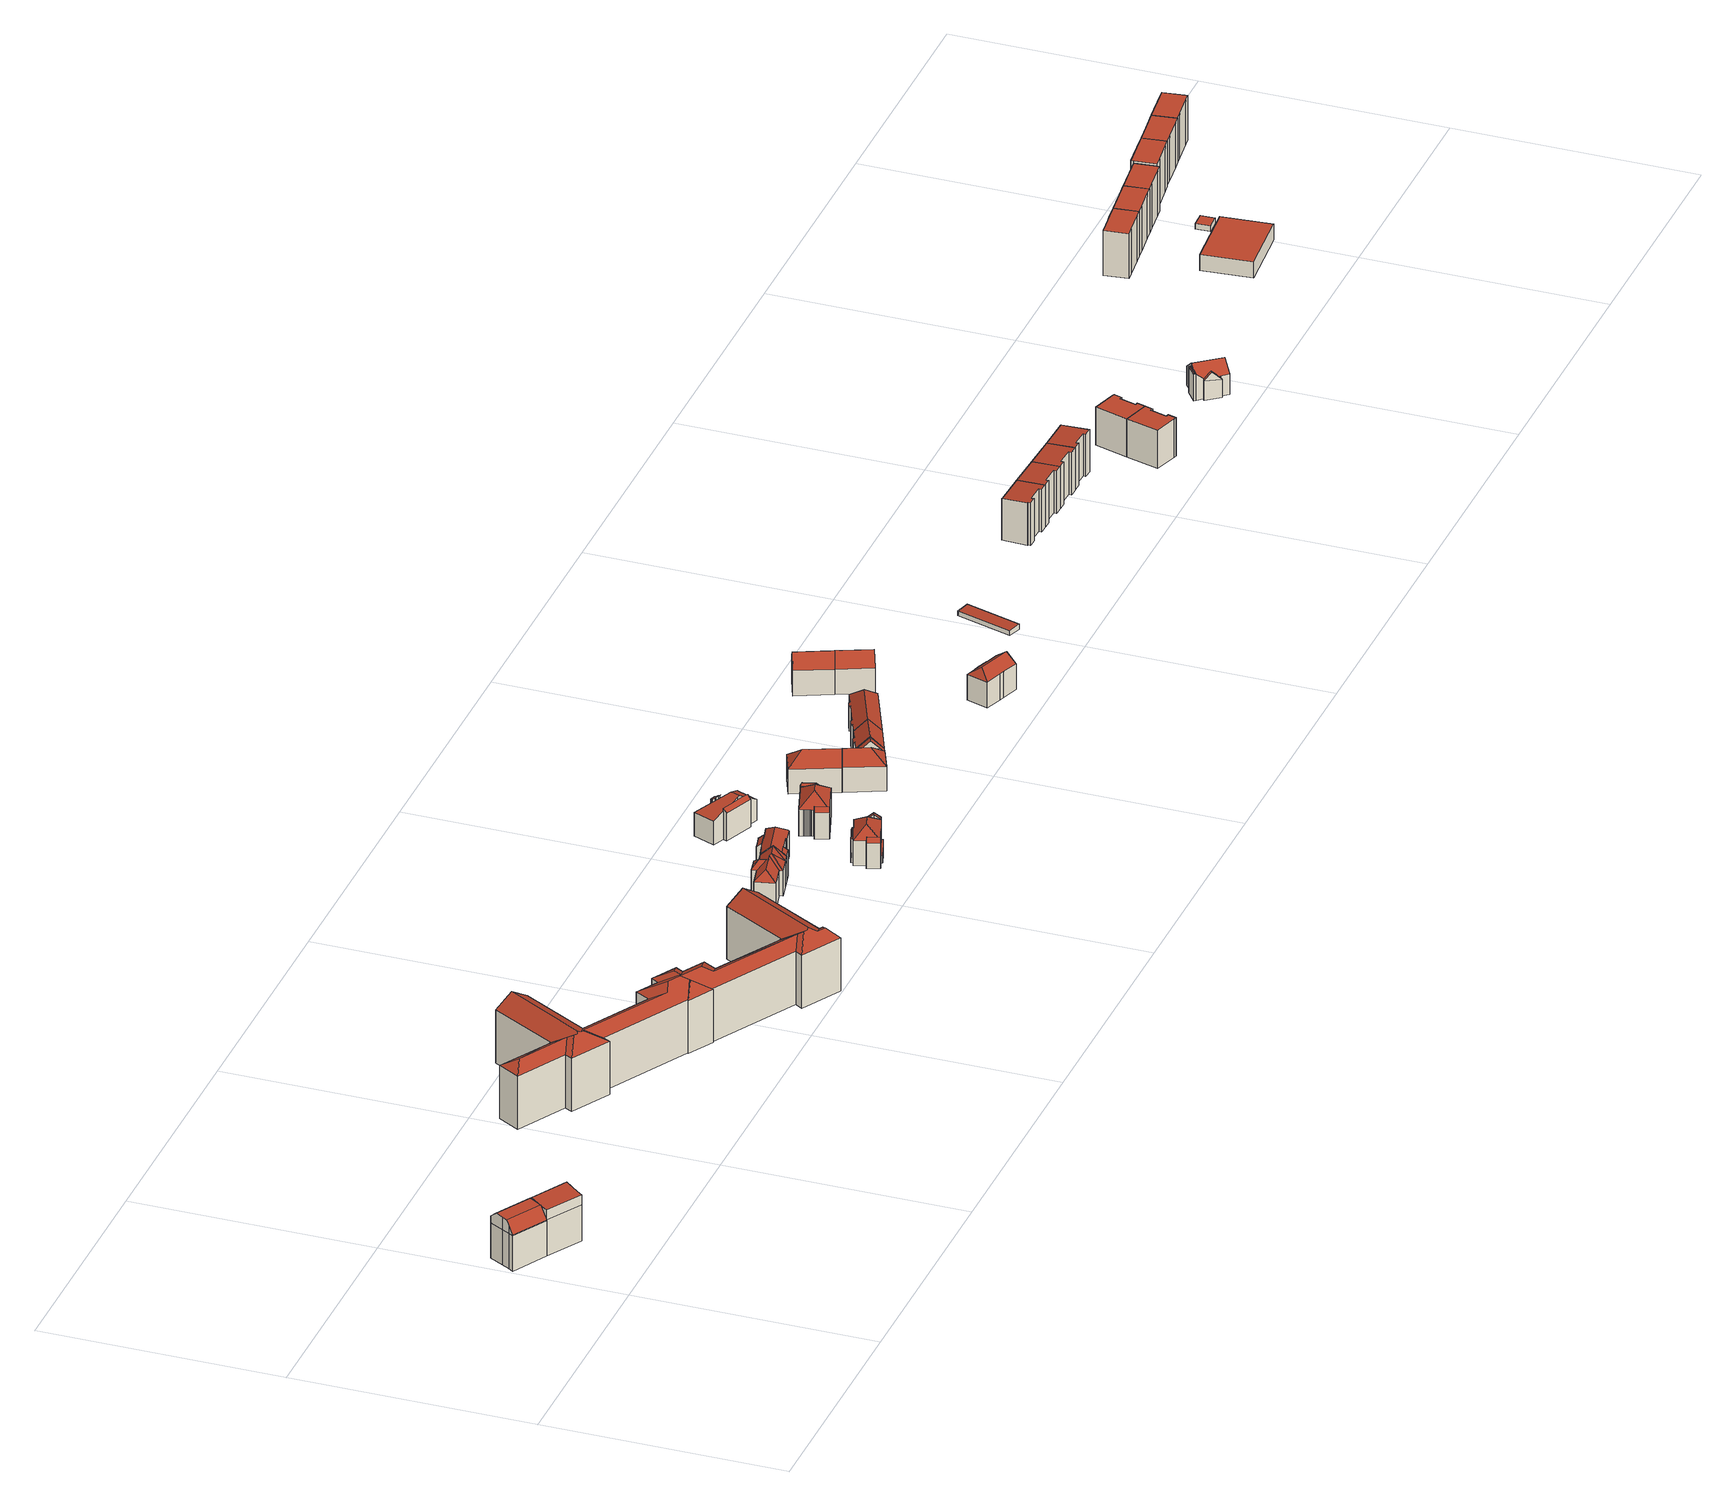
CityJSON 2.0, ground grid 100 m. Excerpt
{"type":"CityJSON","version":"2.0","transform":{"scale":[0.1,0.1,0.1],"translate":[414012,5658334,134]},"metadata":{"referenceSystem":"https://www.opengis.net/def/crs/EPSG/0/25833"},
"CityObjects":{
"building1":{"type":"Building","attributes":{"Dachtyp_tdc":"tdcFreeFormRoof","Gemeindeschluessel":14612000,"Dachneigung":1.43,"QualitaetDacherkennung":47,"Geometrietyp2DReferenz":"3000","measuredHeight":20.87,"function":"31001_9998","roofType":"5000"},"geometry":[{"type":"Solid","lod":"2","boundaries":[[[[0,1,2,3]],[[1,4,5,2]],[[4,6,7,5]],[[6,8,9,7]],[[8,10,11,9]],[[10,12,13,11]],[[12,14,15,13]],[[14,16,17,15]],[[16,18,19,17]],[[18,20,21,19]],[[20,22,23,21]],[[22,24,25,23]],[[24,26,27,25]],[[26,28,29,27]],[[28,30,31,29]],[[30,0,3,31]],[[32,33,34,35,36,37]],[[38,39,40,12,41,42,43,44,45,46,47]],[[48,46,45,49,34,33]],[[0,35,34,49,1]],[[1,49,45,44,4]],[[22,48,33,24]],[[20,47,46,48,22]],[[18,38,47,20]],[[4,44,43,6]],[[6,43,42,8]],[[8,42,41,10]],[[10,41,12]],[[12,40,14]],[[14,40,39,16]],[[16,39,38,18]],[[28,37,36,30]],[[26,32,37,28]],[[30,36,35,0]],[[24,33,32,26]],[[3,2,5,7,9,11,13,15,17,19,21,23,25,27,29,31]]]],"semantics":{"surfaces":[{"type":"WallSurface"},{"type":"RoofSurface"},{"type":"GroundSurface"}],"values":[[0,0,0,0,0,0,0,0,0,0,0,0,0,0,0,0,1,1,1,0,0,0,0,0,0,0,0,0,0,0,0,0,0,0,0,2]]}}]},
"building2":{"type":"Building","attributes":{"Gemeindeschluessel":14612000,"Dachtyp_tdc":"tdcFreeFormRoof","Dachneigung":10.33,"QualitaetDacherkennung":29,"Geometrietyp2DReferenz":"3000","measuredHeight":21.63,"function":"31001_9998","roofType":"5000"},"geometry":[{"type":"Solid","lod":"2","boundaries":[[[[50,51,52,53]],[[51,54,55,52]],[[54,56,57,55]],[[56,58,59,57]],[[58,60,29,59]],[[60,61,27,29]],[[61,62,21,27]],[[62,63,64,21]],[[63,65,66,64]],[[65,67,68,66]],[[67,69,70,68]],[[69,71,72,70]],[[71,50,53,72]],[[73,74,75,76,77,78]],[[79,80,81,69,82,83,84,85,76,75,86]],[[51,79,86,54]],[[54,86,75,74,56]],[[61,77,76,85,62]],[[62,85,84,63]],[[63,84,83,65]],[[65,83,82,67]],[[67,82,69]],[[69,81,71]],[[71,81,80,50]],[[50,80,79,51]],[[60,78,77,61]],[[58,73,78,60]],[[56,74,73,58]],[[53,52,55,57,59,29,27,21,64,66,68,70,72]]]],"semantics":{"surfaces":[{"type":"WallSurface"},{"type":"RoofSurface"},{"type":"GroundSurface"}],"values":[[0,0,0,0,0,0,0,0,0,0,0,0,0,1,1,0,0,0,0,0,0,0,0,0,0,0,0,0,2]]}}]},
"building3":{"type":"Building","attributes":{"name":"Landesamt für Steuern und Finanzen","Dachtyp_tdc":"tdcFreeFormRoof","Gemeindeschluessel":14612000,"Dachneigung":31.59,"QualitaetDacherkennung":10,"Geometrietyp2DReferenz":"3000","measuredHeight":28.36,"function":"31001_3010","roofType":"5000"},"geometry":[{"type":"Solid","lod":"2","boundaries":[[[[87,88,89,90]],[[88,91,92,89]],[[91,93,94,92]],[[93,95,96,94]],[[95,97,98,96]],[[97,99,100,98]],[[99,101,102,100]],[[101,103,104,102]],[[103,105,106,104]],[[105,107,108,106]],[[107,109,110,108]],[[109,111,112,110]],[[111,113,114,112]],[[113,115,116,114]],[[115,117,118,116]],[[117,119,120,118]],[[119,121,122,120]],[[121,123,124,122]],[[123,125,126,124]],[[125,127,128,126]],[[127,129,130,128]],[[129,131,132,130]],[[131,133,134,132]],[[133,135,136,134]],[[135,137,138,136]],[[137,139,140,138]],[[139,141,142,140]],[[141,143,144,142]],[[143,145,146,144]],[[145,147,148,146]],[[147,149,150,148]],[[149,87,90,150]],[[151,152,153,149,147]],[[151,154,155]],[[147,154,151]],[[145,154,147]],[[145,156,154]],[[156,145,143]],[[156,143,141]],[[154,156,141,139]],[[155,154,139,137]],[[157,158,152,151,155,137,135]],[[159,157,135,133]],[[160,161,162,163,164,159,133,131]],[[165,160,131,129]],[[165,129,127]],[[161,160,165,127,125]],[[166,167,168,161,125,123]],[[169,166,123,121]],[[170,171,172,173,169,121,119]],[[170,119,117]],[[171,170,117,115]],[[174,172,171,115,113]],[[174,113,111]],[[173,172,174,111,109]],[[173,166,169]],[[109,166,173]],[[107,166,109]],[[105,166,107]],[[166,105,167]],[[168,167,105,103]],[[162,161,168,103,101]],[[175,176,162,101,99]],[[175,99,97]],[[176,175,97,95]],[[163,162,176,95,93]],[[164,163,93,91]],[[158,157,159,164,91,88]],[[153,152,158,88,87]],[[153,87,149]],[[90,89,92,94,96,98,100,102,104,106,108,110,112,114,116,118,120,122,124,126,128,130,132,134,136,138,140,142,144,146,148,150]]]],"semantics":{"surfaces":[{"type":"WallSurface"},{"type":"RoofSurface"},{"type":"GroundSurface"}],"values":[[0,0,0,0,0,0,0,0,0,0,0,0,0,0,0,0,0,0,0,0,0,0,0,0,0,0,0,0,0,0,0,0,1,1,1,1,1,1,1,1,1,1,1,1,1,1,1,1,1,1,1,1,1,0,1,1,1,1,1,1,1,1,1,1,1,1,1,1,1,0,2]]}}]},
"building4":{"type":"Building","attributes":{"Dachtyp_tdc":"tdcFreeFormRoof","Gemeindeschluessel":14612000,"Dachneigung":41.28,"QualitaetDacherkennung":64,"Geometrietyp2DReferenz":"3000","measuredHeight":15.31,"function":"31001_9998","roofType":"5000"},"geometry":[{"type":"Solid","lod":"2","boundaries":[[[[177,178,179,180]],[[178,181,182,179]],[[181,183,184,182]],[[183,185,186,184]],[[185,187,188,186]],[[187,189,190,188]],[[189,191,192,190]],[[191,193,194,192]],[[193,195,196,194]],[[195,197,198,196]],[[197,199,200,198]],[[199,177,180,200]],[[201,202,203,199,197]],[[204,201,197,195]],[[205,193,191]],[[204,193,205]],[[193,204,195]],[[205,191,189]],[[202,201,204,205,189,187]],[[206,207,202,187,185]],[[183,206,185]],[[206,183,181]],[[207,206,181,178]],[[203,202,207,178,177]],[[203,177,199]],[[180,179,182,184,186,188,190,192,194,196,198,200]]]],"semantics":{"surfaces":[{"type":"WallSurface"},{"type":"RoofSurface"},{"type":"GroundSurface"}],"values":[[0,0,0,0,0,0,0,0,0,0,0,0,1,1,1,1,1,0,1,1,1,1,1,1,1,2]]}}]},
"building5":{"type":"Building","attributes":{"Gemeindeschluessel":14612000,"Geometrietyp2DReferenz":"3000","function":"31001_9998","roofType":"9999"},"children":["building5-1","building5-2","building5-3"]},
"building5-1":{"type":"BuildingPart","attributes":{"Dachtyp_tdc":"tdcPolyFlatRoof","Dachneigung":38.01,"QualitaetDacherkennung":44,"Geometrietyp2DReferenz":"3000","measuredHeight":12.71,"roofType":"2100"},"parents":["building5"],"geometry":[{"type":"MultiSurface","lod":"2","boundaries":[[[208,209,210,211,212]],[[213,214,215,216,217]],[[214,208,212,215]],[[214,213,209,208]],[[212,211,216,215]]],"semantics":{"surfaces":[{"type":"WallSurface"},{"type":"RoofSurface"},{"type":"GroundSurface"}],"values":[0,0,0,1,2]}}]},
"building5-2":{"type":"BuildingPart","attributes":{"Dachtyp_tdc":"tdcPolyFlatRoof","Dachneigung":38.91,"QualitaetDacherkennung":38,"Geometrietyp2DReferenz":"3000","measuredHeight":12.94,"roofType":"2100"},"parents":["building5"],"geometry":[{"type":"MultiSurface","lod":"2","boundaries":[[[218,219,220,221]],[[219,222,223,220]],[[222,224,225,223]],[[224,226,227,228,225]],[[229,218,221,230,231]],[[229,226,224,222,219,218]],[[221,220,223,225,228,230]]],"semantics":{"surfaces":[{"type":"WallSurface"},{"type":"RoofSurface"},{"type":"GroundSurface"}],"values":[0,0,0,0,0,1,2]}}]},
"building5-3":{"type":"BuildingPart","attributes":{"Dachtyp_tdc":"tdcHipAndGableRoof","Dachneigung":39.4,"QualitaetDacherkennung":62,"Geometrietyp2DReferenz":"3000","measuredHeight":14.79,"roofType":"5000"},"parents":["building5"],"geometry":[{"type":"MultiSurface","lod":"2","boundaries":[[[232,217,216,233]],[[210,234,235,211]],[[234,236,237,235]],[[236,231,230,237]],[[227,238,239,228]],[[238,240,241,239]],[[240,242,243,241]],[[242,244,245,243]],[[244,232,233,245]],[[240,238,246]],[[238,227,231,236,234,246]],[[234,210,217,232,244,242,240,246]],[[233,216,211,235,237,230,228,239,241,243,245]]],"semantics":{"surfaces":[{"type":"WallSurface"},{"type":"RoofSurface"},{"type":"GroundSurface"}],"values":[0,0,0,0,0,0,0,0,0,1,1,1,2]}}]},
"building6":{"type":"Building","attributes":{"Gemeindeschluessel":14612000,"Geometrietyp2DReferenz":"3000","function":"31001_9998","roofType":"9999"},"children":["building6-1","building6-2","building6-3","building6-4","building6-5"]},
"building6-1":{"type":"BuildingPart","attributes":{"Dachtyp_tdc":"tdcHipRoof","Dachneigung":39.83,"QualitaetDacherkennung":66,"Geometrietyp2DReferenz":"3000","measuredHeight":15.08,"roofType":"3200"},"parents":["building6"],"geometry":[{"type":"MultiSurface","lod":"2","boundaries":[[[247,248,249,250,251]],[[248,252,253,249]],[[252,254,255,253]],[[256,257,258,259]],[[257,260,261,258]],[[260,262,261]],[[263,264,254,252,265]],[[257,256,266,267]],[[252,248,247,260,257,267,265]],[[266,268,263,265,267]],[[250,249,253,255,269,270,271,272,259,258,261]]],"semantics":{"surfaces":[{"type":"WallSurface"},{"type":"RoofSurface"},{"type":"GroundSurface"}],"values":[0,0,0,0,0,0,1,1,1,1,2]}}]},
"building6-2":{"type":"BuildingPart","attributes":{"Dachtyp_tdc":"tdcGableRoof","Dachneigung":37.74,"QualitaetDacherkennung":43,"Geometrietyp2DReferenz":"3000","measuredHeight":12.99,"roofType":"3100"},"parents":["building6"],"geometry":[{"type":"MultiSurface","lod":"2","boundaries":[[[273,274,275,255,254]],[[274,276,277,275]],[[276,278,279,277]],[[278,280,270,279]],[[276,274,273,281]],[[281,280,278,276]],[[269,255,275,277,279,270]]],"semantics":{"surfaces":[{"type":"WallSurface"},{"type":"RoofSurface"},{"type":"GroundSurface"}],"values":[0,0,0,0,1,1,2]}}]},
"building6-3":{"type":"BuildingPart","attributes":{"Dachtyp_tdc":"tdcFreeFormRoof","Dachneigung":72.85,"QualitaetDacherkennung":16,"Geometrietyp2DReferenz":"3000","measuredHeight":11.17,"roofType":"5000"},"parents":["building6"],"geometry":[{"type":"MultiSurface","lod":"2","boundaries":[[[262,282,283,261]],[[282,284,285,283]],[[284,286,287,285]],[[286,251,250,287]],[[288,251,286]],[[286,284,282,289,288]],[[289,282,262]],[[288,289,262,251]],[[283,285,287,250,261]]],"semantics":{"surfaces":[{"type":"WallSurface"},{"type":"RoofSurface"},{"type":"GroundSurface"}],"values":[0,0,0,0,1,1,1,1,2]}}]},
"building6-4":{"type":"BuildingPart","attributes":{"Dachtyp_tdc":"tdcPolyFlatRoof","Dachneigung":0,"QualitaetDacherkennung":0,"Geometrietyp2DReferenz":"3000","measuredHeight":3.04,"roofType":"9999"},"parents":["building6"],"geometry":[{"type":"MultiSurface","lod":"2","boundaries":[[[290,291,292,293,294,295]],[[295,294,296,270]],[[294,293,297,296]],[[293,292,298,297]],[[292,291,299,298]],[[291,290,271,299]],[[296,297,298,299,271,270]],[[290,295,270,271]]],"semantics":{"surfaces":[{"type":"RoofSurface"},{"type":"WallSurface"},{"type":"GroundSurface"},{"type":"ClosureSurface","isClosure":"1","QuelleClosure":"LoD1Solid"}],"values":[0,1,1,1,1,1,2,3]}}]},
"building6-5":{"type":"BuildingPart","attributes":{"Dachtyp_tdc":"tdcPolyFlatRoof","Dachneigung":38.63,"QualitaetDacherkennung":34,"Geometrietyp2DReferenz":"3000","measuredHeight":13.8,"roofType":"2100"},"parents":["building6"],"geometry":[{"type":"MultiSurface","lod":"2","boundaries":[[[300,301,256,259,302]],[[303,271,290,268]],[[303,304,305,271]],[[304,300,302,305]],[[304,303,306,301,300]],[[302,259,272,271,305]]],"semantics":{"surfaces":[{"type":"WallSurface"},{"type":"RoofSurface"},{"type":"GroundSurface"}],"values":[0,0,0,0,1,2]}}]},
"building7":{"type":"Building","attributes":{"Gemeindeschluessel":14612000,"Geometrietyp2DReferenz":"3000","function":"31001_9998","roofType":"9999"},"children":["building7-1","building7-2","building7-3"]},
"building7-1":{"type":"BuildingPart","attributes":{"Dachtyp_tdc":"tdcPolyFlatRoof","Dachneigung":26.16,"QualitaetDacherkennung":29,"Geometrietyp2DReferenz":"3000","measuredHeight":11.29,"roofType":"2100"},"parents":["building7"],"geometry":[{"type":"MultiSurface","lod":"2","boundaries":[[[307,308,309,310]],[[308,311,312,309]],[[311,313,314,312]],[[313,315,316,314]],[[315,317,318,316]],[[317,319,320,318]],[[319,321,322,320]],[[323,324,325]],[[307,321,323,321,319,317,315,313,311,308,307,326]],[[310,309,312,314,316,318,320,322,325,322,310,327]]],"semantics":{"surfaces":[{"type":"WallSurface"},{"type":"RoofSurface"},{"type":"GroundSurface"}],"values":[0,0,0,0,0,0,0,0,1,2]}}]},
"building7-2":{"type":"BuildingPart","attributes":{"Dachtyp_tdc":"tdcHipAndGableRoof","Dachneigung":18.27,"QualitaetDacherkennung":18,"Geometrietyp2DReferenz":"3000","measuredHeight":15.02,"roofType":"5000"},"parents":["building7"],"geometry":[{"type":"MultiSurface","lod":"2","boundaries":[[[328,329,330,331]],[[329,332,333,330]],[[334,335,336,337]],[[335,338,339,336]],[[338,340,327,339]],[[324,341,342,325]],[[341,343,344,342]],[[343,345,346,344]],[[345,328,331,346]],[[341,324,347,348,340,338,349]],[[338,335,334,350,351,349]],[[351,352,332,329,328,345,343,341,349]],[[331,330,333,353,337,336,339,327,310,322,325,342,344,346]]],"semantics":{"surfaces":[{"type":"WallSurface"},{"type":"RoofSurface"},{"type":"GroundSurface"}],"values":[0,0,0,0,0,0,0,0,0,1,1,1,2]}}]},
"building7-3":{"type":"BuildingPart","attributes":{"Dachtyp_tdc":"tdcPolyFlatRoof","Dachneigung":45.71,"QualitaetDacherkennung":44,"Geometrietyp2DReferenz":"3000","measuredHeight":13.52,"roofType":"2100"},"parents":["building7"],"geometry":[{"type":"MultiSurface","lod":"2","boundaries":[[[354,355,356,333,332]],[[355,357,358,356]],[[357,359,334,337,358]],[[359,357,355,354,352,360,350]],[[333,356,358,337,353]]],"semantics":{"surfaces":[{"type":"WallSurface"},{"type":"RoofSurface"},{"type":"GroundSurface"}],"values":[0,0,0,1,2]}}]},
"building8":{"type":"Building","attributes":{"Gemeindeschluessel":14612000,"Geometrietyp2DReferenz":"3000","function":"31001_9998","roofType":"9999"},"children":["building8-1","building8-2","building8-3"]},
"building8-1":{"type":"BuildingPart","attributes":{"Dachtyp_tdc":"tdcHipRoof","Dachneigung":40.95,"QualitaetDacherkennung":62,"Geometrietyp2DReferenz":"3000","measuredHeight":16.33,"roofType":"3200"},"parents":["building8"],"geometry":[{"type":"MultiSurface","lod":"2","boundaries":[[[361,362,363,364]],[[362,365,366,363]],[[367,368,369,370]],[[368,371,372,369]],[[371,373,374,372]],[[373,375,376,374]],[[375,377,378,376]],[[377,379,380,378]],[[379,381,382,380]],[[381,383,384,382]],[[383,385,386,384]],[[385,387,388,386]],[[387,389,390,388]],[[362,361,389,391]],[[383,381,379,377,375,373,371,368,367,365,392]],[[389,387,385,383,392,391]],[[365,362,391,392]],[[390,364,363,366,370,369,372,374,376,378,380,382,384,386,388]]],"semantics":{"surfaces":[{"type":"WallSurface"},{"type":"RoofSurface"},{"type":"GroundSurface"}],"values":[0,0,0,0,0,0,0,0,0,0,0,0,0,1,1,1,1,2]}}]},
"building8-2":{"type":"BuildingPart","attributes":{"Dachtyp_tdc":"tdcPolyFlatRoof","Dachneigung":38.56,"QualitaetDacherkennung":38,"Geometrietyp2DReferenz":"3000","measuredHeight":12.92,"roofType":"2100"},"parents":["building8"],"geometry":[{"type":"MultiSurface","lod":"2","boundaries":[[[393,394,395,396]],[[394,397,398,395]],[[397,399,367,370,398]],[[400,393,396,366,365]],[[400,399,397,394,393]],[[396,395,398,370,366]]],"semantics":{"surfaces":[{"type":"WallSurface"},{"type":"RoofSurface"},{"type":"GroundSurface"}],"values":[0,0,0,0,1,2]}}]},
"building8-3":{"type":"BuildingPart","attributes":{"Dachtyp_tdc":"tdcFreeFormRoof","Dachneigung":59.11,"QualitaetDacherkennung":22,"Geometrietyp2DReferenz":"3000","measuredHeight":13.01,"roofType":"5000"},"parents":["building8"],"geometry":[{"type":"MultiSurface","lod":"2","boundaries":[[[401,402,403,404]],[[402,405,361,364,403]],[[406,390,389]],[[406,401,404,390]],[[405,402,407]],[[402,401,408,407]],[[401,406,408]],[[406,405,407,408]],[[404,403,364,390]]],"semantics":{"surfaces":[{"type":"WallSurface"},{"type":"RoofSurface"},{"type":"GroundSurface"}],"values":[0,0,0,0,1,1,1,1,2]}}]},
"building9":{"type":"Building","attributes":{"Dachtyp_tdc":"tdcHipAndGableRoof","Gemeindeschluessel":14612000,"Dachneigung":44.02,"QualitaetDacherkennung":70,"Geometrietyp2DReferenz":"3000","measuredHeight":15.99,"function":"31001_9998","roofType":"5000"},"geometry":[{"type":"Solid","lod":"2","boundaries":[[[[409,410,411,412]],[[410,413,414,411]],[[413,415,416,414]],[[415,417,418,416]],[[417,419,420,418]],[[419,409,412,420]],[[415,413,421]],[[413,410,409,421]],[[409,419,417,415,421]],[[412,411,414,416,418,420]]]],"semantics":{"surfaces":[{"type":"WallSurface"},{"type":"RoofSurface"},{"type":"GroundSurface"}],"values":[[0,0,0,0,0,0,1,1,1,2]]}}]},
"building10":{"type":"Building","attributes":{"Gemeindeschluessel":14612000,"Geometrietyp2DReferenz":"3000","function":"31001_9998","roofType":"9999"},"children":["building10-1","building10-2"]},
"building10-1":{"type":"BuildingPart","attributes":{"Dachtyp_tdc":"tdcHipAndGableRoof","Dachneigung":44.22,"QualitaetDacherkennung":65,"Geometrietyp2DReferenz":"3000","measuredHeight":16.03,"roofType":"5000"},"parents":["building10"],"geometry":[{"type":"MultiSurface","lod":"2","boundaries":[[[422,423,424,425]],[[423,426,427,424]],[[426,428,429,427]],[[428,430,431,432,429]],[[433,434,435,436,437]],[[434,438,439,435]],[[438,409,440,439]],[[409,422,425,440]],[[434,433,441]],[[433,442,443,430,428,426,423,422,409,441]],[[409,438,434,441]],[[425,424,427,429,432,436,435,439,440]]],"semantics":{"surfaces":[{"type":"WallSurface"},{"type":"RoofSurface"},{"type":"GroundSurface"}],"values":[0,0,0,0,0,0,0,0,1,1,1,2]}}]},
"building10-2":{"type":"BuildingPart","attributes":{"Dachtyp_tdc":"tdcGableRoof","Dachneigung":44.18,"QualitaetDacherkennung":65,"Geometrietyp2DReferenz":"3000","measuredHeight":16.02,"roofType":"3100"},"parents":["building10"],"geometry":[{"type":"MultiSurface","lod":"2","boundaries":[[[431,444,445,432]],[[444,446,447,445]],[[446,437,436,447]],[[446,444,448]],[[444,431,443,449,448]],[[437,446,448,449,442]],[[432,445,447,436]]],"semantics":{"surfaces":[{"type":"WallSurface"},{"type":"RoofSurface"},{"type":"GroundSurface"}],"values":[0,0,0,0,1,1,2]}}]},
"building11":{"type":"Building","attributes":{"Dachtyp_tdc":"tdcGableRoof","Gemeindeschluessel":14612000,"Dachneigung":44.19,"QualitaetDacherkennung":74,"Geometrietyp2DReferenz":"3000","measuredHeight":16.02,"function":"31001_9998","roofType":"3100"},"geometry":[{"type":"Solid","lod":"2","boundaries":[[[[446,450,451,447]],[[452,453,454,455,456,457,458,459,450]],[[450,446,460,452]],[[451,445,461,462,463,464,465,466,467,468,447]],[[450,459,445,451]],[[459,458,461,445]],[[458,457,462,461]],[[457,456,463,462]],[[456,455,464,463]],[[455,454,465,464]],[[454,453,466,465]],[[453,452,467,466]],[[452,460,468,467]],[[460,446,447,468]]]],"semantics":{"surfaces":[{"type":"WallSurface"},{"type":"RoofSurface"},{"type":"GroundSurface"}],"values":[[0,1,1,2,0,0,0,0,0,0,0,0,0,0]]}}]},
"building12":{"type":"Building","attributes":{"Dachtyp_tdc":"tdcHipAndGableRoof","Gemeindeschluessel":14612000,"Dachneigung":44.49,"QualitaetDacherkennung":75,"Geometrietyp2DReferenz":"3000","measuredHeight":15.92,"function":"31001_9998","roofType":"5000"},"geometry":[{"type":"Solid","lod":"2","boundaries":[[[[453,469,470,471]],[[469,472,473,470]],[[472,474,475,473]],[[474,476,477,475]],[[476,478,479,477]],[[478,480,481,479]],[[480,482,483,481]],[[482,484,485,483]],[[484,486,487,485]],[[486,488,489,487]],[[488,460,490,489]],[[460,452,491,490]],[[452,453,471,491]],[[488,486,492]],[[486,484,482,480,478,476,474,472,469,453,452,492]],[[452,460,488,492]],[[471,470,473,475,477,479,481,483,485,487,489,490,491]]]],"semantics":{"surfaces":[{"type":"WallSurface"},{"type":"RoofSurface"},{"type":"GroundSurface"}],"values":[[0,0,0,0,0,0,0,0,0,0,0,0,0,1,1,1,2]]}}]},
"building13":{"type":"Building","attributes":{"Dachtyp_tdc":"tdcGableRoof","Gemeindeschluessel":14612000,"Dachneigung":40.46,"QualitaetDacherkennung":72,"Geometrietyp2DReferenz":"3000","measuredHeight":15.78,"function":"31001_9998","roofType":"3100"},"geometry":[{"type":"Solid","lod":"2","boundaries":[[[[493,494,495,496]],[[494,497,498,495]],[[497,499,500,498]],[[499,493,496,500]],[[497,494,501]],[[493,499,502]],[[494,493,502,501]],[[499,497,501,502]],[[496,495,498,500]]]],"semantics":{"surfaces":[{"type":"WallSurface"},{"type":"RoofSurface"},{"type":"GroundSurface"}],"values":[[0,0,0,0,0,0,1,1,2]]}}]},
"building14":{"type":"Building","attributes":{"Gemeindeschluessel":14612000,"Geometrietyp2DReferenz":"3000","function":"31001_9998","roofType":"9999"},"children":["building14-1","building14-2"]},
"building14-1":{"type":"BuildingPart","attributes":{"Dachtyp_tdc":"tdcPolyFlatRoof","Dachneigung":49,"QualitaetDacherkennung":34,"Geometrietyp2DReferenz":"3000","measuredHeight":11.36,"roofType":"2100"},"parents":["building14"],"geometry":[{"type":"MultiSurface","lod":"2","boundaries":[[[503,504,505,506,507]],[[504,508,509,505]],[[508,510,511,512,509]],[[510,508,504,503]],[[506,505,509,512]]],"semantics":{"surfaces":[{"type":"WallSurface"},{"type":"RoofSurface"},{"type":"GroundSurface"}],"values":[0,0,0,1,2]}}]},
"building14-2":{"type":"BuildingPart","attributes":{"Dachtyp_tdc":"tdcHipAndGableRoof","Dachneigung":36.97,"QualitaetDacherkennung":77,"Geometrietyp2DReferenz":"3000","measuredHeight":14.75,"roofType":"5000"},"parents":["building14"],"geometry":[{"type":"MultiSurface","lod":"2","boundaries":[[[513,514,515,516]],[[514,517,518,515]],[[517,519,520,518]],[[519,521,522,520]],[[521,523,524,522]],[[523,525,526,524]],[[525,527,528,526]],[[527,507,506,528]],[[511,513,516,512]],[[527,525,529]],[[525,523,521,519,517,529]],[[517,514,513,511,507,527,529]],[[516,515,518,520,522,524,526,528,506,512]]],"semantics":{"surfaces":[{"type":"WallSurface"},{"type":"RoofSurface"},{"type":"GroundSurface"}],"values":[0,0,0,0,0,0,0,0,0,1,1,1,2]}}]},
"building15":{"type":"Building","attributes":{"Dachtyp_tdc":"tdcFreeFormRoof","Gemeindeschluessel":14612000,"Dachneigung":40.13,"QualitaetDacherkennung":71,"Geometrietyp2DReferenz":"3000","measuredHeight":15.83,"function":"31001_9998","roofType":"5000"},"geometry":[{"type":"Solid","lod":"2","boundaries":[[[[497,494,530,531]],[[494,532,533,530]],[[532,534,535,533]],[[534,536,537,535]],[[536,538,539,537]],[[538,497,531,539]],[[536,501,497,538]],[[536,534,532,494,501]],[[494,497,501]],[[531,530,533,535,537,539]]]],"semantics":{"surfaces":[{"type":"WallSurface"},{"type":"RoofSurface"},{"type":"GroundSurface"}],"values":[[0,0,0,0,0,0,1,1,0,2]]}}]},
"building16":{"type":"Building","attributes":{"Dachtyp_tdc":"tdcPolyFlatRoof","Gemeindeschluessel":14612000,"Dachneigung":2.75,"QualitaetDacherkennung":44,"Geometrietyp2DReferenz":"3000","measuredHeight":2.29,"function":"31001_2463","roofType":"2100"},"geometry":[{"type":"Solid","lod":"2","boundaries":[[[[540,541,542,543]],[[541,544,545,542]],[[544,546,547,545]],[[546,540,543,547]],[[546,544,541,540]],[[543,542,545,547]]]],"semantics":{"surfaces":[{"type":"WallSurface"},{"type":"RoofSurface"},{"type":"GroundSurface"}],"values":[[0,0,0,0,1,2]]}}]},
"building17":{"type":"Building","attributes":{"Dachtyp_tdc":"tdcPolyFlatRoof","Gemeindeschluessel":14612000,"Dachneigung":2.85,"QualitaetDacherkennung":55,"Geometrietyp2DReferenz":"3000","measuredHeight":18.57,"function":"31001_9998","roofType":"2100"},"geometry":[{"type":"Solid","lod":"2","boundaries":[[[[548,549,550,551]],[[549,552,553,550]],[[552,554,555,553]],[[554,556,557,555]],[[556,558,559,557]],[[558,560,561,559]],[[560,562,563,561]],[[562,564,565,563]],[[564,566,567,565]],[[566,568,569,567]],[[568,570,571,569]],[[570,548,551,571]],[[570,568,566,564,562,560,558,556,554,552,549,548]],[[551,550,553,555,557,559,561,563,565,567,569,571]]]],"semantics":{"surfaces":[{"type":"WallSurface"},{"type":"RoofSurface"},{"type":"GroundSurface"}],"values":[[0,0,0,0,0,0,0,0,0,0,0,0,1,2]]}}]},
"building18":{"type":"Building","attributes":{"Dachtyp_tdc":"tdcPolyFlatRoof","Gemeindeschluessel":14612000,"Dachneigung":2.94,"QualitaetDacherkennung":62,"Geometrietyp2DReferenz":"3000","measuredHeight":18.6,"function":"31001_9998","roofType":"2100"},"geometry":[{"type":"Solid","lod":"2","boundaries":[[[[572,573,574,575]],[[573,576,577,574]],[[576,578,579,577]],[[578,580,581,579]],[[580,560,582,581]],[[560,558,583,582]],[[558,556,584,583]],[[556,585,586,584]],[[585,587,588,586]],[[587,572,575,588]],[[587,585,556,558,560,580,578,576,573,572]],[[575,574,577,579,581,582,583,584,586,588]]]],"semantics":{"surfaces":[{"type":"WallSurface"},{"type":"RoofSurface"},{"type":"GroundSurface"}],"values":[[0,0,0,0,0,0,0,0,0,0,1,2]]}}]},
"building19":{"type":"Building","attributes":{"Dachtyp_tdc":"tdcPolyFlatRoof","Gemeindeschluessel":14612000,"Dachneigung":2.92,"QualitaetDacherkennung":63,"Geometrietyp2DReferenz":"3000","measuredHeight":18.6,"function":"31001_9998","roofType":"2100"},"geometry":[{"type":"Solid","lod":"2","boundaries":[[[[589,590,591,592]],[[590,593,594,591]],[[593,572,575,594]],[[572,587,588,575]],[[587,585,586,588]],[[585,595,596,586]],[[595,597,598,596]],[[597,599,600,598]],[[599,601,602,600]],[[601,589,592,602]],[[601,599,597,595,585,587,572,593,590,589]],[[592,591,594,575,588,586,596,598,600,602]]]],"semantics":{"surfaces":[{"type":"WallSurface"},{"type":"RoofSurface"},{"type":"GroundSurface"}],"values":[[0,0,0,0,0,0,0,0,0,0,1,2]]}}]},
"building20":{"type":"Building","attributes":{"Dachtyp_tdc":"tdcPolyFlatRoof","Gemeindeschluessel":14612000,"Dachneigung":2.96,"QualitaetDacherkennung":57,"Geometrietyp2DReferenz":"3000","measuredHeight":18.59,"function":"31001_9998","roofType":"2100"},"geometry":[{"type":"Solid","lod":"2","boundaries":[[[[603,604,605,606]],[[604,607,608,605]],[[607,609,610,608]],[[609,599,611,610]],[[599,597,612,611]],[[597,595,613,612]],[[595,614,615,613]],[[614,616,617,615]],[[616,618,619,617]],[[618,620,621,619]],[[620,603,606,621]],[[620,618,616,614,595,597,599,609,607,604,603]],[[606,605,608,610,611,612,613,615,617,619,621]]]],"semantics":{"surfaces":[{"type":"WallSurface"},{"type":"RoofSurface"},{"type":"GroundSurface"}],"values":[[0,0,0,0,0,0,0,0,0,0,0,1,2]]}}]},
"building21":{"type":"Building","attributes":{"Dachtyp_tdc":"tdcPolyFlatRoof","Gemeindeschluessel":14612000,"Dachneigung":0,"QualitaetDacherkennung":76,"Geometrietyp2DReferenz":"3000","measuredHeight":16.66,"function":"31001_9998","roofType":"1000"},"geometry":[{"type":"Solid","lod":"2","boundaries":[[[[622,623,624,625]],[[623,626,627,624]],[[626,628,629,627]],[[628,630,631,629]],[[630,632,633,631]],[[632,634,635,633]],[[634,636,637,635]],[[636,638,639,637]],[[638,640,641,639]],[[640,622,625,641]],[[640,638,636,634,632,630,628,626,623,622]],[[625,624,627,629,631,633,635,637,639,641]]]],"semantics":{"surfaces":[{"type":"WallSurface"},{"type":"RoofSurface"},{"type":"GroundSurface"}],"values":[[0,0,0,0,0,0,0,0,0,0,1,2]]}}]},
"building22":{"type":"Building","attributes":{"Dachtyp_tdc":"tdcPolyFlatRoof","Gemeindeschluessel":14612000,"Dachneigung":0,"QualitaetDacherkennung":70,"Geometrietyp2DReferenz":"3000","measuredHeight":16.68,"function":"31001_9998","roofType":"1000"},"geometry":[{"type":"Solid","lod":"2","boundaries":[[[[629,627,624,642,643,644,645,646,647,648]],[[628,626,627,629]],[[626,623,624,627]],[[623,649,642,624]],[[649,650,643,642]],[[650,651,644,643]],[[651,652,645,644]],[[652,653,646,645]],[[653,654,647,646]],[[654,655,648,647]],[[655,628,629,648]],[[655,654,653,652,651,650,649,623,626,628]]]],"semantics":{"surfaces":[{"type":"GroundSurface"},{"type":"WallSurface"},{"type":"RoofSurface"}],"values":[[0,1,1,1,1,1,1,1,1,1,1,2]]}}]},
"building23":{"type":"Building","attributes":{"Gemeindeschluessel":14612000,"Geometrietyp2DReferenz":"3000","function":"31001_9998","roofType":"9999"},"children":["building23-1","building23-2","building23-3"]},
"building23-1":{"type":"BuildingPart","attributes":{"Dachtyp_tdc":"tdcFreeFormRoof","Dachneigung":40.03,"QualitaetDacherkennung":11,"Geometrietyp2DReferenz":"3000","measuredHeight":11.75,"roofType":"5000"},"parents":["building23"],"geometry":[{"type":"MultiSurface","lod":"2","boundaries":[[[656,657,658]],[[656,659,660,657]],[[659,661,662,660]],[[661,663,664,662]],[[663,665,666,664]],[[659,667,668,665,669,670]],[[665,663,669]],[[663,661,670,669]],[[661,659,670]],[[666,671,660,657,660,662,664]]],"semantics":{"surfaces":[{"type":"WallSurface"},{"type":"RoofSurface"},{"type":"GroundSurface"}],"values":[0,0,0,0,0,1,1,1,1,2]}}]},
"building23-2":{"type":"BuildingPart","attributes":{"Dachtyp_tdc":"tdcGableRoof","Dachneigung":38.17,"QualitaetDacherkennung":64,"Geometrietyp2DReferenz":"3000","measuredHeight":13.02,"roofType":"3100"},"parents":["building23"],"geometry":[{"type":"MultiSurface","lod":"2","boundaries":[[[672,673,674,666,665]],[[673,675,676,674]],[[675,677,678,676]],[[677,679,680,678]],[[679,681,682,680]],[[681,683,684,682]],[[683,685,686,684]],[[685,687,686]],[[681,679,677,675,673,672,688]],[[688,667,689,658,690,691,685,683,681]],[[657,660,671,666,674,676,678,680,682,684,686]]],"semantics":{"surfaces":[{"type":"WallSurface"},{"type":"RoofSurface"},{"type":"GroundSurface"}],"values":[0,0,0,0,0,0,0,0,1,1,2]}}]},
"building23-3":{"type":"BuildingPart","attributes":{"Dachtyp_tdc":"tdcGableRoof","Dachneigung":44.03,"QualitaetDacherkennung":43,"Geometrietyp2DReferenz":"3000","measuredHeight":11.59,"roofType":"3100"},"parents":["building23"],"geometry":[{"type":"MultiSurface","lod":"2","boundaries":[[[687,692,693,686]],[[692,694,695,693]],[[694,696,657,695]],[[694,692,697]],[[692,687,691,698,697]],[[696,694,697,698,690]],[[686,693,695,657]]],"semantics":{"surfaces":[{"type":"WallSurface"},{"type":"RoofSurface"},{"type":"GroundSurface"}],"values":[0,0,0,0,1,1,2]}}]},
"building24":{"type":"Building","attributes":{"Dachtyp_tdc":"tdcPolyFlatRoof","Gemeindeschluessel":14612000,"Dachneigung":0,"QualitaetDacherkennung":56,"Geometrietyp2DReferenz":"3000","measuredHeight":19.59,"function":"31001_9998","roofType":"1000"},"geometry":[{"type":"Solid","lod":"2","boundaries":[[[[699,700,701,702]],[[700,703,704,701]],[[703,705,706,704]],[[705,707,708,706]],[[707,709,710,708]],[[709,711,712,710]],[[711,713,714,712]],[[713,699,702,714]],[[713,711,709,707,705,703,700,699]],[[702,701,704,706,708,710,712,714]]]],"semantics":{"surfaces":[{"type":"WallSurface"},{"type":"RoofSurface"},{"type":"GroundSurface"}],"values":[[0,0,0,0,0,0,0,0,1,2]]}}]},
"building25":{"type":"Building","attributes":{"Dachtyp_tdc":"tdcPolyFlatRoof","Gemeindeschluessel":14612000,"Dachneigung":0,"QualitaetDacherkennung":82,"Geometrietyp2DReferenz":"3000","measuredHeight":6.97,"function":"31001_9998","roofType":"1000"},"geometry":[{"type":"Solid","lod":"2","boundaries":[[[[715,716,717,718]],[[716,719,720,717]],[[719,721,722,720]],[[721,715,718,722]],[[721,719,716,715]],[[718,717,720,722]]]],"semantics":{"surfaces":[{"type":"WallSurface"},{"type":"RoofSurface"},{"type":"GroundSurface"}],"values":[[0,0,0,0,1,2]]}}]},
"building26":{"type":"Building","attributes":{"Dachtyp_tdc":"tdcPolyFlatRoof","Gemeindeschluessel":14612000,"Dachneigung":0,"QualitaetDacherkennung":58,"Geometrietyp2DReferenz":"3000","measuredHeight":19.56,"function":"31001_9998","roofType":"1000"},"geometry":[{"type":"Solid","lod":"2","boundaries":[[[[723,711,712,724]],[[711,709,710,712]],[[709,725,726,710]],[[725,727,728,726]],[[727,729,730,728]],[[729,731,732,730]],[[731,733,734,732]],[[733,723,724,734]],[[733,731,729,727,725,709,711,723]],[[724,712,710,726,728,730,732,734]]]],"semantics":{"surfaces":[{"type":"WallSurface"},{"type":"RoofSurface"},{"type":"GroundSurface"}],"values":[[0,0,0,0,0,0,0,0,1,2]]}}]},
"building27":{"type":"Building","attributes":{"Dachtyp_tdc":"tdcPolyFlatRoof","Gemeindeschluessel":14612000,"Dachneigung":0,"QualitaetDacherkennung":77,"Geometrietyp2DReferenz":"3000","measuredHeight":2.41,"function":"31001_9998","roofType":"1000"},"geometry":[{"type":"Solid","lod":"2","boundaries":[[[[735,736,737,738]],[[736,739,740,737]],[[739,741,742,740]],[[741,735,738,742]],[[741,739,736,735]],[[738,737,740,742]]]],"semantics":{"surfaces":[{"type":"WallSurface"},{"type":"RoofSurface"},{"type":"GroundSurface"}],"values":[[0,0,0,0,1,2]]}}]},
"building28":{"type":"Building","attributes":{"Dachtyp_tdc":"tdcPolyFlatRoof","Gemeindeschluessel":14612000,"Dachneigung":0,"QualitaetDacherkennung":59,"Geometrietyp2DReferenz":"3000","measuredHeight":19.47,"function":"31001_9998","roofType":"1000"},"geometry":[{"type":"Solid","lod":"2","boundaries":[[[[743,744,745,746]],[[744,747,748,745]],[[747,749,750,748]],[[749,751,752,750]],[[751,753,754,752]],[[753,755,756,754]],[[755,757,758,756]],[[757,759,760,758]],[[759,743,746,760]],[[759,757,755,753,751,749,747,744,743]],[[746,745,748,750,752,754,756,758,760]]]],"semantics":{"surfaces":[{"type":"WallSurface"},{"type":"RoofSurface"},{"type":"GroundSurface"}],"values":[[0,0,0,0,0,0,0,0,0,1,2]]}}]},
"building29":{"type":"Building","attributes":{"Dachtyp_tdc":"tdcPolyFlatRoof","Gemeindeschluessel":14612000,"Dachneigung":0,"QualitaetDacherkennung":54,"Geometrietyp2DReferenz":"3000","measuredHeight":19.96,"function":"31001_9998","roofType":"1000"},"geometry":[{"type":"Solid","lod":"2","boundaries":[[[[761,762,763,764]],[[762,765,766,763]],[[765,767,768,766]],[[767,769,770,768]],[[769,771,772,770]],[[771,773,774,772]],[[773,775,776,774]],[[775,777,778,776]],[[777,761,764,778]],[[777,775,773,771,769,767,765,762,761]],[[764,763,766,768,770,772,774,776,778]]]],"semantics":{"surfaces":[{"type":"WallSurface"},{"type":"RoofSurface"},{"type":"GroundSurface"}],"values":[[0,0,0,0,0,0,0,0,0,1,2]]}}]},
"building30":{"type":"Building","attributes":{"Dachtyp_tdc":"tdcPolyFlatRoof","Gemeindeschluessel":14612000,"Dachneigung":0,"QualitaetDacherkennung":54,"Geometrietyp2DReferenz":"3000","measuredHeight":19.43,"function":"31001_9998","roofType":"1000"},"geometry":[{"type":"Solid","lod":"2","boundaries":[[[[773,779,780,781]],[[779,782,783,780]],[[782,784,785,783]],[[784,786,787,785]],[[786,788,789,787]],[[788,790,791,789]],[[790,775,792,791]],[[775,773,781,792]],[[775,790,788,786,784,782,779,773]],[[781,780,783,785,787,789,791,792]]]],"semantics":{"surfaces":[{"type":"WallSurface"},{"type":"RoofSurface"},{"type":"GroundSurface"}],"values":[[0,0,0,0,0,0,0,0,1,2]]}}]},
"building31":{"type":"Building","attributes":{"Dachtyp_tdc":"tdcPolyFlatRoof","Gemeindeschluessel":14612000,"Dachneigung":0,"QualitaetDacherkennung":55,"Geometrietyp2DReferenz":"3000","measuredHeight":19.4,"function":"31001_9998","roofType":"1000"},"geometry":[{"type":"Solid","lod":"2","boundaries":[[[[784,793,794,785]],[[793,795,796,794]],[[795,797,798,796]],[[797,799,800,798]],[[799,801,802,800]],[[801,803,804,802]],[[803,805,806,804]],[[805,786,787,806]],[[786,784,785,787]],[[786,805,803,801,799,797,795,793,784]],[[785,794,796,798,800,802,804,806,787]]]],"semantics":{"surfaces":[{"type":"WallSurface"},{"type":"RoofSurface"},{"type":"GroundSurface"}],"values":[[0,0,0,0,0,0,0,0,0,1,2]]}}]}
},
"vertices":[
[15,484,168],[31,513,168],[31,513,14],[15,484,14],[64,572,168],[64,572,14],[123,538,168],[123,538,14],[132,554,168],[132,554,14],[134,567,168],[134,567,14],[153,561,168],[153,561,14],[173,544,168],[173,544,14],[163,536,168],[163,536,14],[154,520,168],[154,520,14],[210,489,168],[210,489,14],[180,436,168],[180,436,14],[166,410,168],[166,410,14],[161,402,168],[161,402,14],[148,380,168],[148,380,14],[2,462,168],[2,462,14],[161,402,208],[166,410,221],[20,493,221],[15,484,208],[2,462,173],[148,380,173],[154,520,199],[163,536,183],[173,544,173],[134,567,172],[132,554,183],[123,538,199],[64,572,198],[50,546,223],[196,464,223],[210,489,198],[180,436,222],[31,513,222],
[309,454,171],[300,438,171],[300,438,14],[309,454,14],[359,405,171],[359,405,14],[309,317,171],[309,317,14],[296,295,171],[296,295,14],[148,380,171],[161,402,171],[210,489,171],[269,455,171],[269,455,14],[278,471,171],[278,471,14],[280,484,171],[280,484,14],[299,479,171],[299,479,14],[319,461,171],[319,461,14],[296,295,215],[309,317,219],[339,371,231],[191,455,231],[161,402,219],[148,380,215],[300,438,199],[309,454,184],[319,461,175],[280,484,175],[278,471,185],[269,455,199],[210,489,199],[359,405,199],
[1553,967,236],[1400,692,236],[1400,692,5],[1553,967,5],[1683,534,236],[1683,534,5],[1716,593,236],[1716,593,5],[1809,541,236],[1809,541,5],[1827,572,236],[1827,572,5],[1933,513,236],[1933,513,5],[1915,481,236],[1915,481,5],[2008,429,236],[2008,429,5],[1977,373,236],[1977,373,5],[2245,223,236],[2245,223,5],[2262,214,236],[2262,214,5],[2416,487,236],[2416,487,5],[2551,411,236],[2551,411,5],[2381,107,236],[2381,107,5],[2396,99,236],[2396,99,5],[2345,8,236],[2345,8,5],[2177,102,236],[2177,102,5],[2194,132,236],[2194,132,5],[1833,333,236],[1833,333,5],[1830,328,236],[1830,328,5],[1723,388,236],[1723,388,5],[1726,392,236],[1726,392,5],[1361,594,236],[1361,594,5],[1344,563,236],[1344,563,5],[1179,655,236],[1179,655,5],[1196,686,236],[1196,686,5],[990,801,236],[990,801,5],[1041,892,236],[1041,892,5],[1246,777,236],[1246,777,5],[1262,768,236],[1262,768,5],[1415,1043,236],[1415,1043,5],[1289,673,279],[1301,677,284],[1484,1005,284],[1267,706,268],[1274,682,279],[1061,821,268],[1317,658,279],[1305,665,279],[1341,665,268],[1809,416,274],[1800,448,288],[1800,449,288],[1749,477,288],[1703,464,268],[1806,411,274],[2265,152,268],[1905,353,268],[1893,397,288],[2272,128,279],[2343,69,268],[2310,87,268],[2300,122,284],[2289,119,279],[2484,449,284],[1850,490,273],[1833,458,273],
[2760,504,143],[2844,524,143],[2844,524,34],[2760,504,34],[2840,543,143],[2840,543,34],[2877,551,143],[2877,551,34],[2905,558,143],[2905,558,34],[2910,539,143],[2910,539,34],[2955,550,143],[2955,550,34],[2976,452,143],[2976,452,34],[2946,445,143],[2946,445,34],[2874,428,143],[2874,428,34],[2870,444,143],[2870,444,34],[2780,423,143],[2780,423,34],[2901,494,179],[2879,489,179],[2806,472,179],[2911,488,187],[2966,501,187],[2879,524,172],[2885,499,172],
[2976,452,146],[2972,469,159],[2972,469,146],[2972,469,32],[2976,452,32],[3015,479,159],[3019,462,146],[3019,462,32],[3015,479,32],[3015,479,146],
[2996,580,146],[2997,580,146],[2997,580,32],[2996,580,32],[3034,589,146],[3034,589,32],[3061,595,146],[3061,595,32],[3066,576,162],[3066,576,146],[3066,576,32],[3000,561,162],[3000,561,32],[3000,561,146],
[3094,498,146],[3094,498,32],[2964,510,180],[2964,510,32],[2955,550,146],[2955,550,32],[3136,593,146],[3136,593,32],[3155,512,146],[3155,512,32],[3157,508,142],[3157,508,32],[3095,493,142],[3095,493,32],[3106,544,180],
[3268,293,135],[3268,292,135],[3268,292,27],[3268,293,27],[3268,293,126],[3327,313,135],[3327,313,27],[3343,266,135],[3343,266,27],[3198,215,135],[3181,262,135],[3181,262,27],[3198,215,27],[3203,270,135],[3203,270,27],[3203,270,126],[3361,216,135],[3352,242,135],[3296,248,178],[3215,165,135],[3247,231,178],[3232,171,135],[3352,242,27],[3361,216,27],[3232,171,27],[3215,165,27],
[3343,266,136],[3359,271,136],[3359,271,27],[3367,247,157],[3367,247,27],[3376,221,136],[3376,221,27],[3361,216,136],[3352,242,157],
[3200,278,126],[3200,278,27],[3231,288,126],[3231,288,27],[3266,300,126],[3266,300,27],[3263,295,139],[3205,275,139],
[3232,171,58],[3235,163,58],[3292,182,58],[3349,203,58],[3347,211,58],[3361,216,58],[3347,211,27],[3349,203,27],[3292,182,27],[3235,163,27],
[3179,209,136],[3198,215,151],[3179,209,27],[3232,171,165],[3197,159,135],[3197,159,27],[3215,165,151],
[3296,863,127],[3298,868,124],[3298,868,14],[3296,863,14],[3308,871,121],[3308,871,14],[3310,875,119],[3310,875,14],[3331,867,119],[3331,867,14],[3330,862,121],[3330,862,14],[3334,854,124],[3334,854,14],[3332,848,127],[3332,848,14],[3338,845,127],[3338,845,110],[3338,845,14],[3290,865,127],[3290,865,14],
[3393,737,105],[3386,720,105],[3386,720,14],[3393,737,14],[3340,739,136],[3340,739,14],[3214,790,135],[3164,810,117],[3164,810,14],[3214,790,14],[3201,901,117],[3201,901,14],[3290,865,112],[3423,811,105],[3423,811,14],[3407,771,105],[3407,771,14],[3400,754,105],[3400,754,14],[3332,848,110],[3296,863,112],[3313,795,165],[3255,773,150],[3297,756,165],[3319,747,150],[3297,756,14],
[3340,739,150],[3334,724,133],[3334,724,14],[3208,775,133],[3208,775,14],[3214,790,150],[3297,756,150],
[3514,522,125],[3529,475,125],[3529,475,12],[3514,522,12],[3373,425,125],[3373,425,12],[3355,479,125],[3354,482,125],[3354,482,12],[3355,479,12],[3352,488,125],[3352,488,12],[3351,493,125],[3351,493,12],[3349,498,125],[3349,498,12],[3347,504,125],[3347,504,12],[3345,511,125],[3345,511,12],[3343,517,125],[3343,517,12],[3337,535,125],[3337,535,12],[3395,554,125],[3395,554,12],[3431,565,125],[3431,565,12],[3494,585,125],[3494,585,12],[3456,512,175],[3412,498,175],
[3355,419,126],[3337,474,126],[3337,474,12],[3355,419,12],[3344,476,131],[3344,476,12],[3355,479,141],[3373,425,141],
[3507,589,130],[3527,526,130],[3527,526,12],[3507,589,12],[3514,522,130],[3494,585,130],[3518,531,142],[3502,580,142],
[3749,512,166],[3699,494,113],[3699,494,6],[3749,512,6],[3619,679,113],[3619,679,6],[3717,721,114],[3717,721,6],[3771,599,113],[3771,599,6],[3800,531,113],[3800,531,6],[3690,649,166],
[3800,531,112],[3812,502,112],[3812,502,5],[3800,531,5],[3813,500,113],[3813,500,5],[3808,498,119],[3808,498,5],[3816,479,119],[3816,479,113],[3816,479,5],[3859,382,118],[3765,341,113],[3765,341,5],[3859,382,5],[3859,382,114],[3699,494,114],[3699,494,5],[3749,512,5],[3793,412,166],[3858,386,118],[3818,474,119],
[3845,492,113],[3845,492,5],[3884,393,114],[3884,393,5],[3864,442,165],[3838,430,165],
[3864,442,166],[3864,442,5],[3983,494,166],[3963,543,114],[3921,524,114],[3918,530,108],[3891,519,107],[3888,517,108],[3890,511,114],[3845,492,114],[4003,444,114],[3890,511,5],[3888,517,5],[3891,519,5],[3918,530,5],[3921,524,5],[3963,543,5],[3983,494,5],[4003,444,5],
[4009,563,113],[4009,563,6],[3963,543,6],[4007,569,108],[4007,569,6],[4038,582,108],[4038,582,6],[4040,577,113],[4040,577,6],[4129,615,114],[4129,615,6],[4127,620,108],[4127,620,6],[4158,634,108],[4158,634,6],[4160,628,114],[4160,628,6],[4208,649,114],[4208,649,6],[4250,552,114],[4250,552,6],[4003,444,6],[3983,494,6],[4179,579,166],
[4362,934,140],[4425,788,140],[4425,788,29],[4362,934,29],[4321,748,139],[4321,748,29],[4258,893,139],[4258,893,29],[4373,768,187],[4310,914,187],
[4527,255,133],[4532,268,116],[4532,268,19],[4527,255,19],[4527,255,131],[4583,251,116],[4583,251,19],[4578,237,133],[4578,237,131],[4578,237,19],
[4597,231,131],[4632,219,131],[4632,219,19],[4597,231,19],[4617,173,167],[4617,173,19],[4602,129,131],[4602,129,19],[4532,153,131],[4532,153,19],[4510,160,131],[4510,160,19],[4437,185,131],[4437,185,19],[4467,275,131],[4467,275,19],[4476,221,167],
[4425,788,28],[4321,748,28],[4461,704,140],[4461,704,28],[4483,652,139],[4483,652,28],[4432,631,187],[4432,631,28],[4380,608,139],[4380,608,28],
[5028,515,41],[5083,498,44],[5083,498,21],[5028,515,21],[5013,266,44],[5013,266,21],[4958,284,41],[4958,284,21],
[5587,440,213],[5585,440,213],[5585,440,28],[5587,440,28],[5589,544,208],[5589,544,28],[5591,543,208],[5591,543,28],[5735,537,208],[5735,537,28],[5730,433,213],[5730,433,28],[5730,422,213],[5730,422,28],[5694,424,213],[5694,424,28],[5695,435,213],[5695,435,28],[5622,438,213],[5622,438,28],[5622,427,213],[5622,427,28],[5587,429,213],[5587,429,28],
[5875,416,213],[5839,417,213],[5839,417,27],[5875,416,27],[5840,429,213],[5840,429,27],[5765,432,213],[5765,432,27],[5764,421,213],[5764,421,27],[5730,422,27],[5730,433,27],[5735,537,27],[5880,530,208],[5880,530,27],[5876,427,213],[5876,427,27],
[5986,422,213],[5912,425,213],[5912,425,27],[5986,422,27],[5911,414,213],[5911,414,27],[6026,524,208],[6026,524,27],[6022,421,213],[6022,421,27],[6021,409,213],[6021,409,27],[5986,411,213],[5986,411,27],
[6127,405,213],[6127,416,213],[6127,416,28],[6127,405,28],[6058,419,213],[6058,419,28],[6057,408,213],[6057,408,28],[6021,409,28],[6022,421,28],[6026,524,28],[6167,519,207],[6167,519,28],[6169,519,207],[6169,519,28],[6164,414,213],[6164,414,28],[6164,403,213],[6164,403,28],
[6267,170,199],[6307,307,199],[6307,307,32],[6267,170,32],[6406,278,199],[6406,278,32],[6417,275,199],[6417,275,32],[6407,240,199],[6407,240,32],[6396,244,199],[6396,244,32],[6376,175,199],[6376,175,32],[6387,172,199],[6387,172,32],[6377,137,199],[6377,137,32],[6366,140,199],[6366,140,32],
[6348,445,32],[6447,416,32],[6457,412,32],[6447,378,32],[6436,381,32],[6416,312,32],[6427,309,32],[6348,445,199],[6447,416,199],[6457,412,199],[6447,378,199],[6436,381,199],[6416,312,199],[6427,309,199],
[6772,172,139],[6772,172,49],[6772,172,138],[6755,193,163],[6755,193,49],[6749,201,163],[6749,201,49],[6799,240,163],[6799,240,49],[6805,232,163],[6805,232,49],[6782,214,163],[6800,228,163],[6798,233,167],[6756,200,167],[6800,228,49],
[6805,232,175],[6848,265,132],[6848,265,49],[6853,258,132],[6853,258,49],[6865,242,132],[6865,242,49],[6927,162,133],[6927,162,49],[6880,125,180],[6880,125,49],[6837,90,138],[6837,90,49],[6815,117,138],[6815,117,49],[6815,117,128],[6800,228,180],[6755,193,138],[6774,169,138],[6809,125,138],
[6807,110,128],[6807,110,49],[6764,165,134],[6764,165,49],[6772,172,134],[6783,141,165],[6792,147,165],
[7473,713,284],[7438,708,284],[7438,708,88],[7473,713,88],[7426,808,284],[7426,808,88],[7500,817,284],[7500,817,88],[7523,820,284],[7523,820,88],[7592,828,284],[7592,828,88],[7604,728,284],[7604,728,88],[7568,724,284],[7568,724,88],
[7588,482,155],[7874,506,155],[7874,506,85],[7588,482,85],[7891,297,155],[7891,297,85],[7605,273,155],[7605,273,85],
[7639,732,284],[7639,732,88],[7667,837,284],[7667,837,88],[7691,840,284],[7691,840,88],[7759,848,284],[7759,848,88],[7771,748,284],[7771,748,88],[7737,744,284],[7737,744,88],
[7870,541,109],[7867,601,109],[7867,601,85],[7870,541,85],[7928,604,109],[7928,604,85],[7930,544,109],[7930,544,85],
[7807,753,283],[7771,748,283],[7771,748,89],[7807,753,89],[7759,848,283],[7759,848,89],[7830,857,283],[7830,857,89],[7855,860,283],[7855,860,89],[7926,868,283],[7926,868,89],[7937,778,283],[7937,778,89],[7938,768,283],[7938,768,89],[7904,764,283],[7904,764,89],
[7974,782,293],[7937,778,293],[7937,778,94],[7974,782,94],[7926,868,293],[7926,868,94],[7925,878,293],[7925,878,94],[7999,887,293],[7999,887,94],[8023,890,293],[8023,890,94],[8093,898,293],[8093,898,94],[8105,798,293],[8105,798,94],[8069,793,293],[8069,793,94],
[8167,907,293],[8167,907,99],[8093,898,99],[8191,910,293],[8191,910,99],[8261,919,293],[8261,919,99],[8274,818,293],[8274,818,99],[8238,814,293],[8238,814,99],[8142,802,293],[8142,802,99],[8105,798,99],
[8334,928,293],[8334,928,99],[8358,930,293],[8358,930,99],[8430,939,293],[8430,939,99],[8441,851,293],[8441,851,99],[8442,839,293],[8442,839,99],[8408,835,293],[8408,835,99],[8308,823,293],[8308,823,99]
]}
